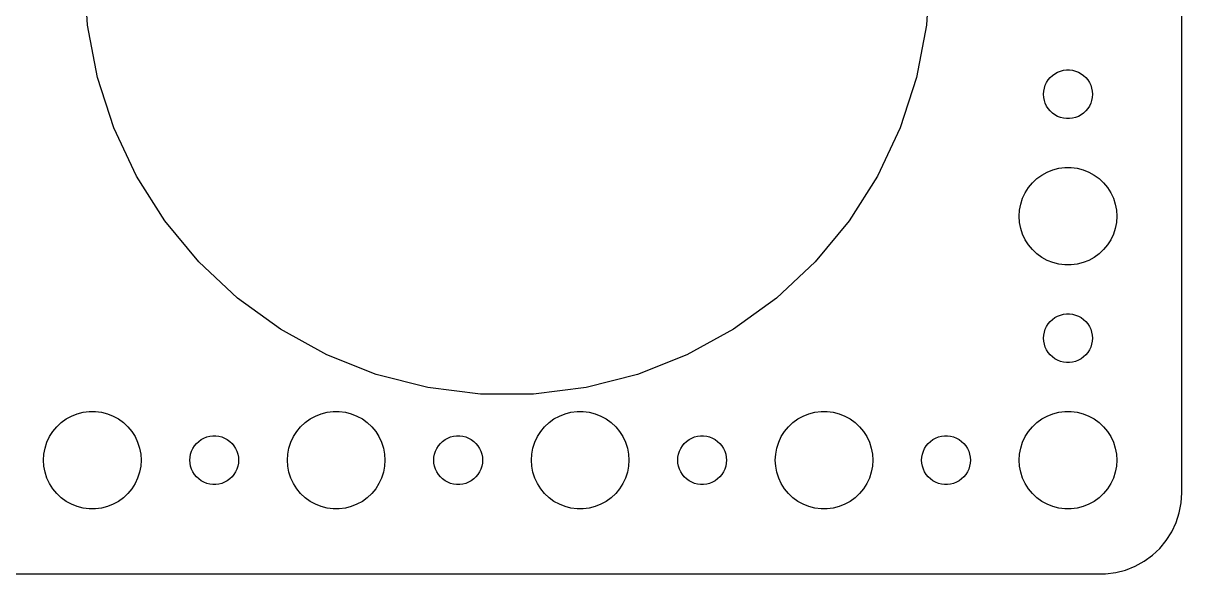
# Model space of a CAD drawing. Header units: metres. Extents: x -127 to 127, y -37 to 37.
# Drawn here: x 55.8 to 127, y -37 to -3.1 of the extents above; entities that cross this region are included whole.
import ezdxf

# ---------------------------------------------------------------- set-up
doc = ezdxf.new("R2010")
doc.units = ezdxf.units.M

msp = doc.modelspace()

# ---------------------------------------------------------------- linework, layer by layer
for p, q in [((127, -32), (127, 32)), ((59.705, -3.25865), (59.5, 0)), ((111.5, 0), (111.295, -3.25865)), ((60.3168, -6.46593), (59.705, -3.25865)), ((111.295, -3.25865), (110.683, -6.46593)), ((118.907, -6.47318), (119.044, -6.34422)), ((119.044, -6.34422), (119.196, -6.23351)), ((119.196, -6.23351), (119.361, -6.14275)), ((119.361, -6.14275), (119.536, -6.07341)), ((119.536, -6.07341), (119.719, -6.02657)), ((119.719, -6.02657), (119.906, -6.00294)), ((119.906, -6.00294), (120.094, -6.00294)), ((120.094, -6.00294), (120.281, -6.02657)), ((120.281, -6.02657), (120.464, -6.07341)), ((120.464, -6.07341), (120.639, -6.14275)), ((120.639, -6.14275), (120.804, -6.23351)), ((120.804, -6.23351), (120.956, -6.34422)), ((120.956, -6.34422), (121.093, -6.47318)), ((61.3258, -9.57123), (60.3168, -6.46593)), ((110.683, -6.46593), (109.674, -9.57123)), ((118.547, -7.12695), (118.605, -6.9478)), ((118.605, -6.9478), (118.686, -6.77736)), ((118.686, -6.77736), (118.786, -6.61832)), ((118.786, -6.61832), (118.907, -6.47318)), ((121.093, -6.47318), (121.214, -6.61832)), ((121.214, -6.61832), (121.314, -6.77736)), ((121.314, -6.77736), (121.395, -6.9478)), ((121.395, -6.9478), (121.453, -7.12695)), ((118.5, -7.5), (118.512, -7.312)), ((118.512, -7.68799), (118.5, -7.5)), ((118.512, -7.312), (118.547, -7.12695)), ((118.547, -7.87303), (118.512, -7.68799)), ((121.453, -7.12695), (121.488, -7.312)), ((121.488, -7.68799), (121.453, -7.87303)), ((121.488, -7.312), (121.5, -7.5)), ((121.5, -7.5), (121.488, -7.68799)), ((118.605, -8.05219), (118.547, -7.87303)), ((118.686, -8.22263), (118.605, -8.05219)), ((118.786, -8.38167), (118.686, -8.22263)), ((118.907, -8.52681), (118.786, -8.38167)), ((119.044, -8.65576), (118.907, -8.52681)), ((121.093, -8.52681), (120.956, -8.65576)), ((121.214, -8.38167), (121.093, -8.52681)), ((121.314, -8.22263), (121.214, -8.38167)), ((121.395, -8.05219), (121.314, -8.22263)), ((121.453, -7.87303), (121.395, -8.05219)), ((119.196, -8.76648), (119.044, -8.65576)), ((119.361, -8.85724), (119.196, -8.76648)), ((119.536, -8.92657), (119.361, -8.85724)), ((119.719, -8.97342), (119.536, -8.92657)), ((119.906, -8.99704), (119.719, -8.97342)), ((120.094, -8.99704), (119.906, -8.99704)), ((120.281, -8.97342), (120.094, -8.99704)), ((120.464, -8.92657), (120.281, -8.97342)), ((120.639, -8.85724), (120.464, -8.92657)), ((120.804, -8.76648), (120.639, -8.85724)), ((120.956, -8.65576), (120.804, -8.76648)), ((62.716, -12.5256), (61.3258, -9.57123)), ((109.674, -9.57123), (108.284, -12.5256)), ((119.073, -12.1468), (119.438, -12.0531)), ((119.438, -12.0531), (119.812, -12.0059)), ((119.812, -12.0059), (120.188, -12.0059)), ((120.188, -12.0059), (120.562, -12.0531)), ((120.562, -12.0531), (120.927, -12.1468)), ((64.4656, -15.2824), (62.716, -12.5256)), ((108.284, -12.5256), (106.534, -15.2824)), ((117.813, -12.9464), (118.088, -12.6884)), ((118.088, -12.6884), (118.393, -12.467)), ((118.393, -12.467), (118.723, -12.2855)), ((118.723, -12.2855), (119.073, -12.1468)), ((120.927, -12.1468), (121.277, -12.2855)), ((121.277, -12.2855), (121.607, -12.467)), ((121.607, -12.467), (121.912, -12.6884)), ((121.912, -12.6884), (122.187, -12.9464)), ((117.371, -13.5547), (117.573, -13.2366)), ((117.573, -13.2366), (117.813, -12.9464)), ((122.187, -12.9464), (122.427, -13.2366)), ((122.427, -13.2366), (122.629, -13.5547)), ((117.094, -14.2539), (117.211, -13.8956)), ((117.211, -13.8956), (117.371, -13.5547)), ((122.629, -13.5547), (122.789, -13.8956)), ((122.789, -13.8956), (122.906, -14.2539)), ((117, -15), (117.024, -14.624)), ((117.024, -14.624), (117.094, -14.2539)), ((122.906, -14.2539), (122.976, -14.624)), ((122.976, -14.624), (123, -15)), ((66.5468, -17.7982), (64.4656, -15.2824)), ((106.534, -15.2824), (104.453, -17.7982)), ((117.024, -15.376), (117, -15)), ((117.094, -15.7461), (117.024, -15.376)), ((122.976, -15.376), (122.906, -15.7461)), ((123, -15), (122.976, -15.376)), ((117.211, -16.1044), (117.094, -15.7461)), ((117.371, -16.4453), (117.211, -16.1044)), ((122.789, -16.1044), (122.629, -16.4453)), ((122.906, -15.7461), (122.789, -16.1044)), ((117.573, -16.7634), (117.371, -16.4453)), ((117.813, -17.0536), (117.573, -16.7634)), ((118.088, -17.3115), (117.813, -17.0536)), ((122.187, -17.0536), (121.912, -17.3115)), ((122.427, -16.7634), (122.187, -17.0536)), ((122.629, -16.4453), (122.427, -16.7634)), ((68.927, -20.0333), (66.5468, -17.7982)), ((104.453, -17.7982), (102.073, -20.0333)), ((118.393, -17.533), (118.088, -17.3115)), ((118.723, -17.7145), (118.393, -17.533)), ((119.073, -17.8532), (118.723, -17.7145)), ((121.277, -17.7145), (120.927, -17.8532)), ((121.607, -17.533), (121.277, -17.7145)), ((121.912, -17.3115), (121.607, -17.533)), ((119.438, -17.9469), (119.073, -17.8532)), ((119.812, -17.9941), (119.438, -17.9469)), ((120.188, -17.9941), (119.812, -17.9941)), ((120.562, -17.9469), (120.188, -17.9941)), ((120.927, -17.8532), (120.562, -17.9469)), ((71.5685, -21.9525), (68.927, -20.0333)), ((102.073, -20.0333), (99.4315, -21.9525)), ((118.907, -21.4732), (119.044, -21.3442)), ((119.044, -21.3442), (119.196, -21.2335)), ((119.196, -21.2335), (119.361, -21.1427)), ((119.361, -21.1427), (119.536, -21.0734)), ((119.536, -21.0734), (119.719, -21.0266)), ((119.719, -21.0266), (119.906, -21.003)), ((119.906, -21.003), (120.094, -21.003)), ((120.094, -21.003), (120.281, -21.0266)), ((120.281, -21.0266), (120.464, -21.0734)), ((120.464, -21.0734), (120.639, -21.1427)), ((120.639, -21.1427), (120.804, -21.2335)), ((120.804, -21.2335), (120.956, -21.3442)), ((120.956, -21.3442), (121.093, -21.4732)), ((74.4297, -23.5255), (71.5685, -21.9525)), ((99.4315, -21.9525), (96.5703, -23.5255)), ((118.547, -22.127), (118.605, -21.9478)), ((118.605, -21.9478), (118.686, -21.7774)), ((118.686, -21.7774), (118.786, -21.6183)), ((118.786, -21.6183), (118.907, -21.4732)), ((121.093, -21.4732), (121.214, -21.6183)), ((121.214, -21.6183), (121.314, -21.7774)), ((121.314, -21.7774), (121.395, -21.9478)), ((121.395, -21.9478), (121.453, -22.127)), ((118.5, -22.5), (118.512, -22.312)), ((118.512, -22.688), (118.5, -22.5)), ((118.512, -22.312), (118.547, -22.127)), ((118.547, -22.873), (118.512, -22.688)), ((121.453, -22.127), (121.488, -22.312)), ((121.488, -22.688), (121.453, -22.873)), ((121.488, -22.312), (121.5, -22.5)), ((121.5, -22.5), (121.488, -22.688)), ((118.605, -23.0522), (118.547, -22.873)), ((118.686, -23.2226), (118.605, -23.0522)), ((118.786, -23.3817), (118.686, -23.2226)), ((118.907, -23.5268), (118.786, -23.3817)), ((121.214, -23.3817), (121.093, -23.5268)), ((121.314, -23.2226), (121.214, -23.3817)), ((121.395, -23.0522), (121.314, -23.2226)), ((121.453, -22.873), (121.395, -23.0522)), ((77.4656, -24.7275), (74.4297, -23.5255)), ((96.5703, -23.5255), (93.5344, -24.7275)), ((119.044, -23.6558), (118.907, -23.5268)), ((119.196, -23.7665), (119.044, -23.6558)), ((119.361, -23.8572), (119.196, -23.7665)), ((119.536, -23.9266), (119.361, -23.8572)), ((119.719, -23.9734), (119.536, -23.9266)), ((119.906, -23.997), (119.719, -23.9734)), ((120.094, -23.997), (119.906, -23.997)), ((120.281, -23.9734), (120.094, -23.997)), ((120.464, -23.9266), (120.281, -23.9734)), ((120.639, -23.8572), (120.464, -23.9266)), ((120.804, -23.7665), (120.639, -23.8572)), ((120.956, -23.6558), (120.804, -23.7665)), ((121.093, -23.5268), (120.956, -23.6558)), ((80.6281, -25.5395), (77.4656, -24.7275)), ((93.5344, -24.7275), (90.3719, -25.5395)), ((83.8674, -25.9487), (80.6281, -25.5395)), ((90.3719, -25.5395), (87.1326, -25.9487)), ((87.1326, -25.9487), (83.8674, -25.9487)), ((59.0729, -27.1468), (59.4379, -27.0531)), ((59.4379, -27.0531), (59.8116, -27.0059)), ((59.8116, -27.0059), (60.1884, -27.0059)), ((60.1884, -27.0059), (60.5621, -27.0531)), ((60.5621, -27.0531), (60.927, -27.1468)), ((74.073, -27.1468), (74.4379, -27.0531)), ((74.4379, -27.0531), (74.8116, -27.0059)), ((74.8116, -27.0059), (75.1884, -27.0059)), ((75.1884, -27.0059), (75.5621, -27.0531)), ((75.5621, -27.0531), (75.927, -27.1468)), ((89.073, -27.1468), (89.4379, -27.0531)), ((89.4379, -27.0531), (89.8116, -27.0059)), ((89.8116, -27.0059), (90.1884, -27.0059)), ((90.1884, -27.0059), (90.5621, -27.0531)), ((90.5621, -27.0531), (90.927, -27.1468)), ((104.073, -27.1468), (104.438, -27.0531)), ((104.438, -27.0531), (104.812, -27.0059)), ((104.812, -27.0059), (105.188, -27.0059)), ((105.188, -27.0059), (105.562, -27.0531)), ((105.562, -27.0531), (105.927, -27.1468)), ((119.073, -27.1468), (119.438, -27.0531)), ((119.438, -27.0531), (119.812, -27.0059)), ((119.812, -27.0059), (120.188, -27.0059)), ((120.188, -27.0059), (120.562, -27.0531)), ((120.562, -27.0531), (120.927, -27.1468)), ((57.8131, -27.9464), (58.0877, -27.6884)), ((58.0877, -27.6884), (58.3925, -27.467)), ((58.3925, -27.467), (58.7227, -27.2855)), ((58.7227, -27.2855), (59.0729, -27.1468)), ((60.927, -27.1468), (61.2773, -27.2855)), ((61.2773, -27.2855), (61.6075, -27.467)), ((61.6075, -27.467), (61.9123, -27.6884)), ((61.9123, -27.6884), (62.1869, -27.9464)), ((72.8131, -27.9464), (73.0877, -27.6884)), ((73.0877, -27.6884), (73.3925, -27.467)), ((73.3925, -27.467), (73.7227, -27.2855)), ((73.7227, -27.2855), (74.073, -27.1468)), ((75.927, -27.1468), (76.2773, -27.2855)), ((76.2773, -27.2855), (76.6075, -27.467)), ((76.6075, -27.467), (76.9123, -27.6884)), ((76.9123, -27.6884), (77.1869, -27.9464)), ((87.8131, -27.9464), (88.0877, -27.6884)), ((88.0877, -27.6884), (88.3925, -27.467)), ((88.3925, -27.467), (88.7227, -27.2855)), ((88.7227, -27.2855), (89.073, -27.1468)), ((90.927, -27.1468), (91.2773, -27.2855)), ((91.2773, -27.2855), (91.6075, -27.467)), ((91.6075, -27.467), (91.9123, -27.6884)), ((91.9123, -27.6884), (92.1869, -27.9464)), ((102.813, -27.9464), (103.088, -27.6884)), ((103.088, -27.6884), (103.393, -27.467)), ((103.393, -27.467), (103.723, -27.2855)), ((103.723, -27.2855), (104.073, -27.1468)), ((105.927, -27.1468), (106.277, -27.2855)), ((106.277, -27.2855), (106.607, -27.467)), ((106.607, -27.467), (106.912, -27.6884)), ((106.912, -27.6884), (107.187, -27.9464)), ((117.813, -27.9464), (118.088, -27.6884)), ((118.088, -27.6884), (118.393, -27.467)), ((118.393, -27.467), (118.723, -27.2855)), ((118.723, -27.2855), (119.073, -27.1468)), ((120.927, -27.1468), (121.277, -27.2855)), ((121.277, -27.2855), (121.607, -27.467)), ((121.607, -27.467), (121.912, -27.6884)), ((121.912, -27.6884), (122.187, -27.9464)), ((57.3711, -28.5547), (57.5729, -28.2366)), ((57.5729, -28.2366), (57.8131, -27.9464)), ((62.1869, -27.9464), (62.427, -28.2366)), ((62.427, -28.2366), (62.6289, -28.5547)), ((72.3711, -28.5547), (72.573, -28.2366)), ((72.573, -28.2366), (72.8131, -27.9464)), ((77.1869, -27.9464), (77.427, -28.2366)), ((77.427, -28.2366), (77.6289, -28.5547)), ((87.3711, -28.5547), (87.573, -28.2366)), ((87.573, -28.2366), (87.8131, -27.9464)), ((92.1869, -27.9464), (92.427, -28.2366)), ((92.427, -28.2366), (92.6289, -28.5547)), ((102.371, -28.5547), (102.573, -28.2366)), ((102.573, -28.2366), (102.813, -27.9464)), ((107.187, -27.9464), (107.427, -28.2366)), ((107.427, -28.2366), (107.629, -28.5547)), ((117.371, -28.5547), (117.573, -28.2366)), ((117.573, -28.2366), (117.813, -27.9464)), ((122.187, -27.9464), (122.427, -28.2366)), ((122.427, -28.2366), (122.629, -28.5547)), ((57.0942, -29.2539), (57.2107, -28.8956)), ((57.2107, -28.8956), (57.3711, -28.5547)), ((62.6289, -28.5547), (62.7893, -28.8956)), ((62.7893, -28.8956), (62.9057, -29.2539)), ((66.1855, -29.2774), (66.2865, -29.1183)), ((66.2865, -29.1183), (66.4065, -28.9732)), ((66.4065, -28.9732), (66.5439, -28.8442)), ((66.5439, -28.8442), (66.6963, -28.7335)), ((66.6963, -28.7335), (66.8613, -28.6427)), ((66.8613, -28.6427), (67.0365, -28.5734)), ((67.0365, -28.5734), (67.2189, -28.5266)), ((67.2189, -28.5266), (67.4058, -28.503)), ((67.4058, -28.503), (67.5942, -28.503)), ((67.5942, -28.503), (67.7811, -28.5266)), ((67.7811, -28.5266), (67.9635, -28.5734)), ((67.9635, -28.5734), (68.1387, -28.6427)), ((68.1387, -28.6427), (68.3037, -28.7335)), ((68.3037, -28.7335), (68.4561, -28.8442)), ((68.4561, -28.8442), (68.5934, -28.9732)), ((68.5934, -28.9732), (68.7135, -29.1183)), ((68.7135, -29.1183), (68.8145, -29.2774)), ((72.0943, -29.2539), (72.2107, -28.8956)), ((72.2107, -28.8956), (72.3711, -28.5547)), ((77.6289, -28.5547), (77.7893, -28.8956)), ((77.7893, -28.8956), (77.9057, -29.2539)), ((81.1855, -29.2774), (81.2865, -29.1183)), ((81.2865, -29.1183), (81.4065, -28.9732)), ((81.4065, -28.9732), (81.5439, -28.8442)), ((81.5439, -28.8442), (81.6963, -28.7335)), ((81.6963, -28.7335), (81.8613, -28.6427)), ((81.8613, -28.6427), (82.0365, -28.5734)), ((82.0365, -28.5734), (82.2189, -28.5266)), ((82.2189, -28.5266), (82.4058, -28.503)), ((82.4058, -28.503), (82.5942, -28.503)), ((82.5942, -28.503), (82.7811, -28.5266)), ((82.7811, -28.5266), (82.9635, -28.5734)), ((82.9635, -28.5734), (83.1387, -28.6427)), ((83.1387, -28.6427), (83.3037, -28.7335)), ((83.3037, -28.7335), (83.4561, -28.8442)), ((83.4561, -28.8442), (83.5934, -28.9732)), ((83.5934, -28.9732), (83.7135, -29.1183)), ((83.7135, -29.1183), (83.8145, -29.2774)), ((87.0943, -29.2539), (87.2107, -28.8956)), ((87.2107, -28.8956), (87.3711, -28.5547)), ((92.6289, -28.5547), (92.7893, -28.8956)), ((92.7893, -28.8956), (92.9057, -29.2539)), ((96.1855, -29.2774), (96.2865, -29.1183)), ((96.2865, -29.1183), (96.4065, -28.9732)), ((96.4065, -28.9732), (96.5439, -28.8442)), ((96.5439, -28.8442), (96.6963, -28.7335)), ((96.6963, -28.7335), (96.8613, -28.6427)), ((96.8613, -28.6427), (97.0365, -28.5734)), ((97.0365, -28.5734), (97.2189, -28.5266)), ((97.2189, -28.5266), (97.4058, -28.503)), ((97.4058, -28.503), (97.5942, -28.503)), ((97.5942, -28.503), (97.7811, -28.5266)), ((97.7811, -28.5266), (97.9635, -28.5734)), ((97.9635, -28.5734), (98.1387, -28.6427)), ((98.1387, -28.6427), (98.3037, -28.7335)), ((98.3037, -28.7335), (98.4561, -28.8442)), ((98.4561, -28.8442), (98.5934, -28.9732)), ((98.5934, -28.9732), (98.7135, -29.1183)), ((98.7135, -29.1183), (98.8145, -29.2774)), ((102.094, -29.2539), (102.211, -28.8956)), ((102.211, -28.8956), (102.371, -28.5547)), ((107.629, -28.5547), (107.789, -28.8956)), ((107.789, -28.8956), (107.906, -29.2539)), ((111.186, -29.2774), (111.286, -29.1183)), ((111.286, -29.1183), (111.407, -28.9732)), ((111.407, -28.9732), (111.544, -28.8442)), ((111.544, -28.8442), (111.696, -28.7335)), ((111.696, -28.7335), (111.861, -28.6427)), ((111.861, -28.6427), (112.036, -28.5734)), ((112.036, -28.5734), (112.219, -28.5266)), ((112.219, -28.5266), (112.406, -28.503)), ((112.406, -28.503), (112.594, -28.503)), ((112.594, -28.503), (112.781, -28.5266)), ((112.781, -28.5266), (112.964, -28.5734)), ((112.964, -28.5734), (113.139, -28.6427)), ((113.139, -28.6427), (113.304, -28.7335)), ((113.304, -28.7335), (113.456, -28.8442)), ((113.456, -28.8442), (113.593, -28.9732)), ((113.593, -28.9732), (113.714, -29.1183)), ((113.714, -29.1183), (113.814, -29.2774)), ((117.094, -29.2539), (117.211, -28.8956)), ((117.211, -28.8956), (117.371, -28.5547)), ((122.629, -28.5547), (122.789, -28.8956)), ((122.789, -28.8956), (122.906, -29.2539)), ((57, -30), (57.0237, -29.624)), ((57.0237, -29.624), (57.0942, -29.2539)), ((62.9057, -29.2539), (62.9763, -29.624)), ((62.9763, -29.624), (63, -30)), ((66, -30), (66.0118, -29.812)), ((66.0118, -29.812), (66.0471, -29.627)), ((66.0471, -29.627), (66.1053, -29.4478)), ((66.1053, -29.4478), (66.1855, -29.2774)), ((68.8145, -29.2774), (68.8947, -29.4478)), ((68.8947, -29.4478), (68.9529, -29.627)), ((68.9529, -29.627), (68.9882, -29.812)), ((68.9882, -29.812), (69, -30)), ((72, -30), (72.0237, -29.624)), ((72.0237, -29.624), (72.0943, -29.2539)), ((77.9057, -29.2539), (77.9763, -29.624)), ((77.9763, -29.624), (78, -30)), ((81, -30), (81.0118, -29.812)), ((81.0118, -29.812), (81.0471, -29.627)), ((81.0471, -29.627), (81.1053, -29.4478)), ((81.1053, -29.4478), (81.1855, -29.2774)), ((83.8145, -29.2774), (83.8947, -29.4478)), ((83.8947, -29.4478), (83.9529, -29.627)), ((83.9529, -29.627), (83.9882, -29.812)), ((83.9882, -29.812), (84, -30)), ((87, -30), (87.0237, -29.624)), ((87.0237, -29.624), (87.0943, -29.2539)), ((92.9057, -29.2539), (92.9763, -29.624)), ((92.9763, -29.624), (93, -30)), ((96, -30), (96.0118, -29.812)), ((96.0118, -29.812), (96.0471, -29.627)), ((96.0471, -29.627), (96.1053, -29.4478)), ((96.1053, -29.4478), (96.1855, -29.2774)), ((98.8145, -29.2774), (98.8947, -29.4478)), ((98.8947, -29.4478), (98.9529, -29.627)), ((98.9529, -29.627), (98.9882, -29.812)), ((98.9882, -29.812), (99, -30)), ((102, -30), (102.024, -29.624)), ((102.024, -29.624), (102.094, -29.2539)), ((107.906, -29.2539), (107.976, -29.624)), ((107.976, -29.624), (108, -30)), ((111, -30), (111.012, -29.812)), ((111.012, -29.812), (111.047, -29.627)), ((111.047, -29.627), (111.105, -29.4478)), ((111.105, -29.4478), (111.186, -29.2774)), ((113.814, -29.2774), (113.895, -29.4478)), ((113.895, -29.4478), (113.953, -29.627)), ((113.953, -29.627), (113.988, -29.812)), ((113.988, -29.812), (114, -30)), ((117, -30), (117.024, -29.624)), ((117.024, -29.624), (117.094, -29.2539)), ((122.906, -29.2539), (122.976, -29.624)), ((122.976, -29.624), (123, -30)), ((57.0237, -30.376), (57, -30)), ((57.0942, -30.7461), (57.0237, -30.376)), ((62.9763, -30.376), (62.9057, -30.7461)), ((63, -30), (62.9763, -30.376)), ((66.0118, -30.188), (66, -30)), ((66.0471, -30.373), (66.0118, -30.188)), ((66.1053, -30.5522), (66.0471, -30.373)), ((66.1855, -30.7226), (66.1053, -30.5522)), ((68.8947, -30.5522), (68.8145, -30.7226)), ((68.9529, -30.373), (68.8947, -30.5522)), ((68.9882, -30.188), (68.9529, -30.373)), ((69, -30), (68.9882, -30.188)), ((72.0237, -30.376), (72, -30)), ((72.0943, -30.7461), (72.0237, -30.376)), ((77.9763, -30.376), (77.9057, -30.7461)), ((78, -30), (77.9763, -30.376)), ((81.0118, -30.188), (81, -30)), ((81.0471, -30.373), (81.0118, -30.188)), ((81.1053, -30.5522), (81.0471, -30.373)), ((81.1855, -30.7226), (81.1053, -30.5522)), ((83.8947, -30.5522), (83.8145, -30.7226)), ((83.9529, -30.373), (83.8947, -30.5522)), ((83.9882, -30.188), (83.9529, -30.373)), ((84, -30), (83.9882, -30.188)), ((87.0237, -30.376), (87, -30)), ((87.0943, -30.7461), (87.0237, -30.376)), ((92.9763, -30.376), (92.9057, -30.7461)), ((93, -30), (92.9763, -30.376)), ((96.0118, -30.188), (96, -30)), ((96.0471, -30.373), (96.0118, -30.188)), ((96.1053, -30.5522), (96.0471, -30.373)), ((96.1855, -30.7226), (96.1053, -30.5522)), ((98.8947, -30.5522), (98.8145, -30.7226)), ((98.9529, -30.373), (98.8947, -30.5522)), ((98.9882, -30.188), (98.9529, -30.373)), ((99, -30), (98.9882, -30.188)), ((102.024, -30.376), (102, -30)), ((102.094, -30.7461), (102.024, -30.376)), ((107.976, -30.376), (107.906, -30.7461)), ((108, -30), (107.976, -30.376)), ((111.012, -30.188), (111, -30)), ((111.047, -30.373), (111.012, -30.188)), ((111.105, -30.5522), (111.047, -30.373)), ((111.186, -30.7226), (111.105, -30.5522)), ((113.895, -30.5522), (113.814, -30.7226)), ((113.953, -30.373), (113.895, -30.5522)), ((113.988, -30.188), (113.953, -30.373)), ((114, -30), (113.988, -30.188)), ((117.024, -30.376), (117, -30)), ((117.094, -30.7461), (117.024, -30.376)), ((122.976, -30.376), (122.906, -30.7461)), ((123, -30), (122.976, -30.376)), ((57.2107, -31.1044), (57.0942, -30.7461)), ((57.3711, -31.4453), (57.2107, -31.1044)), ((62.7893, -31.1044), (62.6289, -31.4453)), ((62.9057, -30.7461), (62.7893, -31.1044)), ((66.2865, -30.8817), (66.1855, -30.7226)), ((66.4065, -31.0268), (66.2865, -30.8817)), ((66.5439, -31.1558), (66.4065, -31.0268)), ((66.6963, -31.2665), (66.5439, -31.1558)), ((66.8613, -31.3572), (66.6963, -31.2665)), ((68.3037, -31.2665), (68.1387, -31.3572)), ((68.4561, -31.1558), (68.3037, -31.2665)), ((68.5934, -31.0268), (68.4561, -31.1558)), ((68.7135, -30.8817), (68.5934, -31.0268)), ((68.8145, -30.7226), (68.7135, -30.8817)), ((72.2107, -31.1044), (72.0943, -30.7461)), ((72.3711, -31.4453), (72.2107, -31.1044)), ((77.7893, -31.1044), (77.6289, -31.4453)), ((77.9057, -30.7461), (77.7893, -31.1044)), ((81.2865, -30.8817), (81.1855, -30.7226)), ((81.4065, -31.0268), (81.2865, -30.8817)), ((81.5439, -31.1558), (81.4065, -31.0268)), ((81.6963, -31.2665), (81.5439, -31.1558)), ((81.8613, -31.3572), (81.6963, -31.2665)), ((83.3037, -31.2665), (83.1387, -31.3572)), ((83.4561, -31.1558), (83.3037, -31.2665)), ((83.5934, -31.0268), (83.4561, -31.1558)), ((83.7135, -30.8817), (83.5934, -31.0268)), ((83.8145, -30.7226), (83.7135, -30.8817)), ((87.2107, -31.1044), (87.0943, -30.7461)), ((87.3711, -31.4453), (87.2107, -31.1044)), ((92.7893, -31.1044), (92.6289, -31.4453)), ((92.9057, -30.7461), (92.7893, -31.1044)), ((96.2865, -30.8817), (96.1855, -30.7226)), ((96.4065, -31.0268), (96.2865, -30.8817)), ((96.5439, -31.1558), (96.4065, -31.0268)), ((96.6963, -31.2665), (96.5439, -31.1558)), ((96.8613, -31.3572), (96.6963, -31.2665)), ((98.3037, -31.2665), (98.1387, -31.3572)), ((98.4561, -31.1558), (98.3037, -31.2665)), ((98.5934, -31.0268), (98.4561, -31.1558)), ((98.7135, -30.8817), (98.5934, -31.0268)), ((98.8145, -30.7226), (98.7135, -30.8817)), ((102.211, -31.1044), (102.094, -30.7461)), ((102.371, -31.4453), (102.211, -31.1044)), ((107.789, -31.1044), (107.629, -31.4453)), ((107.906, -30.7461), (107.789, -31.1044)), ((111.286, -30.8817), (111.186, -30.7226)), ((111.407, -31.0268), (111.286, -30.8817)), ((111.544, -31.1558), (111.407, -31.0268)), ((111.696, -31.2665), (111.544, -31.1558)), ((111.861, -31.3572), (111.696, -31.2665)), ((113.304, -31.2665), (113.139, -31.3572)), ((113.456, -31.1558), (113.304, -31.2665)), ((113.593, -31.0268), (113.456, -31.1558)), ((113.714, -30.8817), (113.593, -31.0268)), ((113.814, -30.7226), (113.714, -30.8817)), ((117.211, -31.1044), (117.094, -30.7461)), ((117.371, -31.4453), (117.211, -31.1044)), ((122.789, -31.1044), (122.629, -31.4453)), ((122.906, -30.7461), (122.789, -31.1044)), ((57.5729, -31.7634), (57.3711, -31.4453)), ((57.8131, -32.0536), (57.5729, -31.7634)), ((58.0877, -32.3115), (57.8131, -32.0536)), ((62.1869, -32.0536), (61.9123, -32.3115)), ((62.427, -31.7634), (62.1869, -32.0536)), ((62.6289, -31.4453), (62.427, -31.7634)), ((67.0365, -31.4266), (66.8613, -31.3572)), ((67.2189, -31.4734), (67.0365, -31.4266)), ((67.4058, -31.497), (67.2189, -31.4734)), ((67.5942, -31.497), (67.4058, -31.497)), ((67.7811, -31.4734), (67.5942, -31.497)), ((67.9635, -31.4266), (67.7811, -31.4734)), ((68.1387, -31.3572), (67.9635, -31.4266)), ((72.573, -31.7634), (72.3711, -31.4453)), ((72.8131, -32.0536), (72.573, -31.7634)), ((73.0877, -32.3115), (72.8131, -32.0536)), ((77.1869, -32.0536), (76.9123, -32.3115)), ((77.427, -31.7634), (77.1869, -32.0536)), ((77.6289, -31.4453), (77.427, -31.7634)), ((82.0365, -31.4266), (81.8613, -31.3572)), ((82.2189, -31.4734), (82.0365, -31.4266)), ((82.4058, -31.497), (82.2189, -31.4734)), ((82.5942, -31.497), (82.4058, -31.497)), ((82.7811, -31.4734), (82.5942, -31.497)), ((82.9635, -31.4266), (82.7811, -31.4734)), ((83.1387, -31.3572), (82.9635, -31.4266)), ((87.573, -31.7634), (87.3711, -31.4453)), ((87.8131, -32.0536), (87.573, -31.7634)), ((88.0877, -32.3115), (87.8131, -32.0536)), ((92.1869, -32.0536), (91.9123, -32.3115)), ((92.427, -31.7634), (92.1869, -32.0536)), ((92.6289, -31.4453), (92.427, -31.7634)), ((97.0365, -31.4266), (96.8613, -31.3572)), ((97.2189, -31.4734), (97.0365, -31.4266)), ((97.4058, -31.497), (97.2189, -31.4734)), ((97.5942, -31.497), (97.4058, -31.497)), ((97.7811, -31.4734), (97.5942, -31.497)), ((97.9635, -31.4266), (97.7811, -31.4734)), ((98.1387, -31.3572), (97.9635, -31.4266)), ((102.573, -31.7634), (102.371, -31.4453)), ((102.813, -32.0536), (102.573, -31.7634)), ((103.088, -32.3115), (102.813, -32.0536)), ((107.187, -32.0536), (106.912, -32.3115)), ((107.427, -31.7634), (107.187, -32.0536)), ((107.629, -31.4453), (107.427, -31.7634)), ((112.036, -31.4266), (111.861, -31.3572)), ((112.219, -31.4734), (112.036, -31.4266)), ((112.406, -31.497), (112.219, -31.4734)), ((112.594, -31.497), (112.406, -31.497)), ((112.781, -31.4734), (112.594, -31.497)), ((112.964, -31.4266), (112.781, -31.4734)), ((113.139, -31.3572), (112.964, -31.4266)), ((117.573, -31.7634), (117.371, -31.4453)), ((117.813, -32.0536), (117.573, -31.7634)), ((118.088, -32.3115), (117.813, -32.0536)), ((122.187, -32.0536), (121.912, -32.3115)), ((122.427, -31.7634), (122.187, -32.0536)), ((122.629, -31.4453), (122.427, -31.7634)), ((126.961, -32.6267), (127, -32)), ((58.3925, -32.533), (58.0877, -32.3115)), ((58.7227, -32.7145), (58.3925, -32.533)), ((59.0729, -32.8532), (58.7227, -32.7145)), ((61.2773, -32.7145), (60.927, -32.8532)), ((61.6075, -32.533), (61.2773, -32.7145)), ((61.9123, -32.3115), (61.6075, -32.533)), ((73.3925, -32.533), (73.0877, -32.3115)), ((73.7227, -32.7145), (73.3925, -32.533)), ((74.073, -32.8532), (73.7227, -32.7145)), ((76.2773, -32.7145), (75.927, -32.8532)), ((76.6075, -32.533), (76.2773, -32.7145)), ((76.9123, -32.3115), (76.6075, -32.533)), ((88.3925, -32.533), (88.0877, -32.3115)), ((88.7227, -32.7145), (88.3925, -32.533)), ((89.073, -32.8532), (88.7227, -32.7145)), ((91.2773, -32.7145), (90.927, -32.8532)), ((91.6075, -32.533), (91.2773, -32.7145)), ((91.9123, -32.3115), (91.6075, -32.533)), ((103.393, -32.533), (103.088, -32.3115)), ((103.723, -32.7145), (103.393, -32.533)), ((104.073, -32.8532), (103.723, -32.7145)), ((106.277, -32.7145), (105.927, -32.8532)), ((106.607, -32.533), (106.277, -32.7145)), ((106.912, -32.3115), (106.607, -32.533)), ((118.393, -32.533), (118.088, -32.3115)), ((118.723, -32.7145), (118.393, -32.533)), ((119.073, -32.8532), (118.723, -32.7145)), ((121.277, -32.7145), (120.927, -32.8532)), ((121.607, -32.533), (121.277, -32.7145)), ((121.912, -32.3115), (121.607, -32.533)), ((126.843, -33.2434), (126.961, -32.6267)), ((59.4379, -32.9469), (59.0729, -32.8532)), ((59.8116, -32.9941), (59.4379, -32.9469)), ((60.1884, -32.9941), (59.8116, -32.9941)), ((60.5621, -32.9469), (60.1884, -32.9941)), ((60.927, -32.8532), (60.5621, -32.9469)), ((74.4379, -32.9469), (74.073, -32.8532)), ((74.8116, -32.9941), (74.4379, -32.9469)), ((75.1884, -32.9941), (74.8116, -32.9941)), ((75.5621, -32.9469), (75.1884, -32.9941)), ((75.927, -32.8532), (75.5621, -32.9469)), ((89.4379, -32.9469), (89.073, -32.8532)), ((89.8116, -32.9941), (89.4379, -32.9469)), ((90.1884, -32.9941), (89.8116, -32.9941)), ((90.5621, -32.9469), (90.1884, -32.9941)), ((90.927, -32.8532), (90.5621, -32.9469)), ((104.438, -32.9469), (104.073, -32.8532)), ((104.812, -32.9941), (104.438, -32.9469)), ((105.188, -32.9941), (104.812, -32.9941)), ((105.562, -32.9469), (105.188, -32.9941)), ((105.927, -32.8532), (105.562, -32.9469)), ((119.438, -32.9469), (119.073, -32.8532)), ((119.812, -32.9941), (119.438, -32.9469)), ((120.188, -32.9941), (119.812, -32.9941)), ((120.562, -32.9469), (120.188, -32.9941)), ((120.927, -32.8532), (120.562, -32.9469)), ((126.649, -33.8406), (126.843, -33.2434)), ((126.382, -34.4088), (126.649, -33.8406)), ((126.045, -34.9389), (126.382, -34.4088)), ((125.187, -35.8526), (125.645, -35.4227)), ((125.645, -35.4227), (126.045, -34.9389)), ((124.129, -36.5241), (124.679, -36.2216)), ((124.679, -36.2216), (125.187, -35.8526)), ((-122.314, -36.9901), (122.314, -36.9901)), ((122.314, -36.9901), (122.937, -36.9114)), ((122.937, -36.9114), (123.545, -36.7553)), ((123.545, -36.7553), (124.129, -36.5241))]:
    msp.add_line(p, q)

doc.saveas('drawing.dxf')
